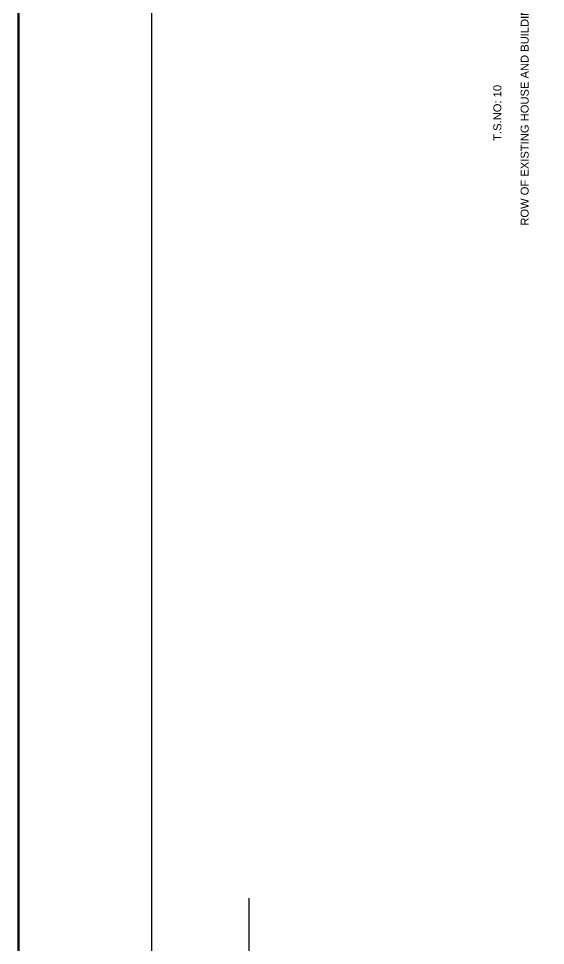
# Model space of a CAD drawing. Header units: metres. Extents: x 789 to 1127, y 8 to 183.
# Drawn here: x 788.79 to 815.11, y 47.24 to 93.57 of the extents above; entities that cross this region are included whole.
import ezdxf

# ---------------------------------------------------------------- set-up
doc = ezdxf.new("R2010")
doc.units = ezdxf.units.M
doc.header["$MEASUREMENT"] = 0
doc.layers.add('FLOOR-GROUND', color=7, linetype='Continuous', lineweight=50)
for name, color, linetype in [('T E X T', 7, 'Continuous'), ('TEXT1', 7, 'Continuous'), ('wall1', 125, 'Continuous')]:
    doc.layers.add(name, color=color, linetype=linetype)
doc.styles.add('S', font='swiss.ttf')

msp = doc.modelspace()

# ---------------------------------------------------------------- linework, layer by layer
at = {"layer": 'FLOOR-GROUND', "color": 64, "linetype": 'Continuous'}
msp.add_lwpolyline([(1126.91784, 7.75194), (788.79462, 7.75194), (788.79462, 183.09), (1126.91784, 183.09)], close=True, dxfattribs=at)
at = {"layer": 'TEXT1', "color": 12}
msp.add_lwpolyline([(906.44678, 148.80482), (795.43611, 148.80482), (795.43611, 31.29705), (906.44678, 31.29705)], close=True, dxfattribs=at)
at = {"layer": 'wall1', "lineweight": -2, "ltscale": 0.5}
msp.add_line((800.29375, 49.6026), (800.29375, 33.15448), dxfattribs=at)

# ---------------------------------------------------------------- texts
at = {"layer": 'T E X T', "lineweight": -2, "char_height": 0.4, "width": 14.1285612, "attachment_point": 1, "rotation": 90, "style": 'S'}
for s, insert in [('ROW OF EXISTING HOUSE AND BUILDINGS ', (813.86775, 83.21869)), ('T.S.NO: 10', (812.50383, 87.46141))]:
    msp.add_mtext(s, dxfattribs=dict(at, insert=insert))

doc.saveas('drawing.dxf')
